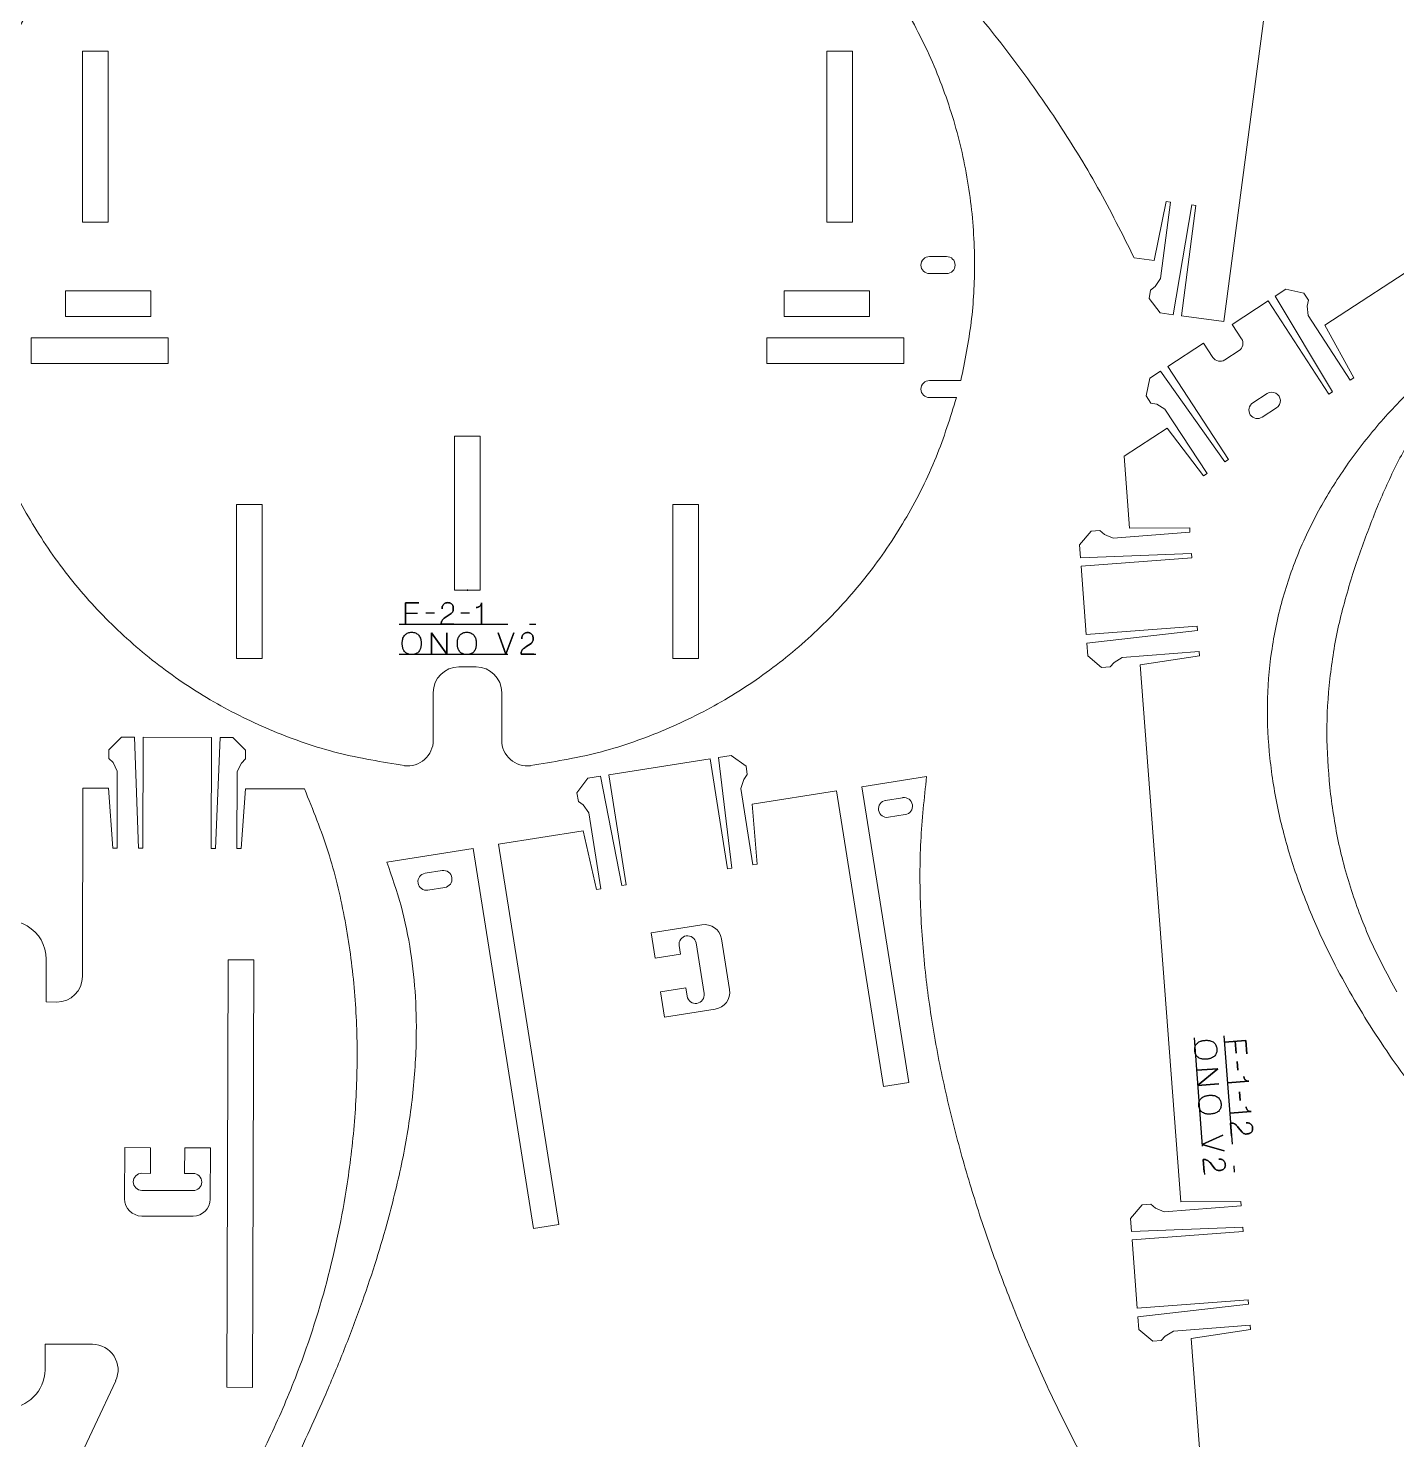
# Model space of a CAD drawing. Header units: millimetres. Extents: x 8 to 591, y 12 to 890.
# Drawn here: x 257.9 to 417.9, y 169.9 to 335 of the extents above; entities that cross this region are included whole.
import ezdxf

# ---------------------------------------------------------------- set-up
doc = ezdxf.new("R2010")
doc.units = ezdxf.units.MM
doc.header["$PDSIZE"] = -1
doc.linetypes.add('CENTERX2', pattern=[20.32, 12.7, -2.54, 2.54, -2.54])

msp = doc.modelspace()

# ---------------------------------------------------------------- linework, layer by layer
at = {"color": 7, "linetype": 'Continuous', "lineweight": 15}
for p, q in [((407.33, 374.06), (397.69, 300.69)), ((267.27, 332.27), (264.27, 332.27)), ((264.27, 332.27), (264.27, 312.27)), ((267.27, 312.27), (267.27, 332.27)), ((351.27, 332.27), (354.27, 332.27)), ((351.27, 312.27), (351.27, 332.27)), ((354.27, 332.27), (354.27, 312.27)), ((390.95, 314.69), (389.54, 307.81)), ((390.28, 305.7), (391.45, 314.62)), ((391.45, 314.62), (390.95, 314.69)), ((393.93, 314.3), (391.74, 301.47)), ((392.73, 301.34), (394.42, 314.23)), ((394.42, 314.23), (393.93, 314.3)), ((409.47, 300.23), (430.36, 313.87)), ((264.27, 312.27), (267.27, 312.27)), ((354.27, 312.27), (351.27, 312.27)), ((363.27, 308.27), (365.27, 308.27)), ((389.54, 307.81), (387.19, 308.12)), ((365.27, 306.27), (363.27, 306.27)), ((389.65, 304.77), (390.28, 305.7)), ((272.27, 304.27), (262.27, 304.27)), ((262.27, 304.27), (262.27, 301.27)), ((272.27, 301.27), (272.27, 304.27)), ((346.27, 304.27), (356.27, 304.27)), ((346.27, 301.27), (346.27, 304.27)), ((356.27, 304.27), (356.27, 301.27)), ((388.96, 303.35), (389.09, 304.34)), ((389.09, 304.34), (389.65, 304.77)), ((403.68, 303.62), (404.94, 304.44)), ((404.94, 304.44), (407.01, 304)), ((407.01, 304), (407.56, 303.16)), ((390.25, 301.67), (388.96, 303.35)), ((402.84, 303.07), (398.66, 300.33)), ((402.84, 303.07), (409.95, 292.18)), ((410.37, 292.46), (403.68, 303.62)), ((407.56, 303.16), (407.41, 302.47)), ((407.41, 302.47), (407.54, 301.36)), ((262.27, 301.27), (272.27, 301.27)), ((356.27, 301.27), (346.27, 301.27)), ((391.74, 301.47), (390.25, 301.67)), ((392.73, 301.34), (397.69, 300.69)), ((407.54, 301.36), (412.46, 293.82)), ((274.27, 298.77), (258.27, 298.77)), ((258.27, 298.77), (258.27, 295.77)), ((274.27, 295.77), (274.27, 298.77)), ((344.27, 298.77), (360.27, 298.77)), ((344.27, 295.77), (344.27, 298.77)), ((360.27, 298.77), (360.27, 295.77)), ((399.75, 298.66), (398.66, 300.33)), ((412.88, 294.1), (409.47, 300.23)), ((395.31, 298.15), (391.12, 295.41)), ((395.31, 298.15), (396.4, 296.47)), ((397.79, 296.18), (399.46, 297.28)), ((258.27, 295.77), (274.27, 295.77)), ((360.27, 295.77), (344.27, 295.77)), ((389.03, 294.04), (388.59, 291.97)), ((390.28, 294.87), (389.03, 294.04)), ((397.81, 284.25), (390.28, 294.87)), ((391.12, 295.41), (398.23, 284.53)), ((412.46, 293.82), (412.88, 294.1)), ((363.27, 293.77), (366.94, 293.77)), ((402.74, 292.25), (401.07, 291.16)), ((409.95, 292.18), (410.37, 292.46)), ((366.43, 291.77), (363.27, 291.77)), ((388.59, 291.97), (389.14, 291.13)), ((389.14, 291.13), (389.83, 290.99)), ((389.83, 290.99), (390.8, 290.42)), ((403.83, 290.58), (402.16, 289.48)), ((390.8, 290.42), (395.72, 282.89)), ((307.77, 287.27), (310.77, 287.27)), ((307.77, 269.27), (307.77, 287.27)), ((310.77, 269.27), (310.77, 287.27)), ((391.05, 288.2), (386.03, 284.92)), ((395.3, 282.61), (391.05, 288.2)), ((386.67, 276.5), (386.03, 284.92)), ((398.23, 284.53), (397.81, 284.25)), ((395.72, 282.89), (395.3, 282.61)), ((285.27, 279.27), (282.27, 279.27)), ((282.27, 279.27), (282.27, 261.27)), ((285.27, 261.27), (285.27, 279.27)), ((333.27, 279.27), (336.27, 279.27)), ((333.27, 261.27), (333.27, 279.27)), ((336.27, 279.27), (336.27, 261.27)), ((380.8, 274.55), (382.18, 276.16)), ((382.18, 276.16), (383.18, 276.23)), ((383.18, 276.23), (383.71, 275.77)), ((383.71, 275.77), (384.75, 275.35)), ((384.75, 275.35), (393.72, 276.03)), ((393.69, 276.53), (386.67, 276.5)), ((393.72, 276.03), (393.69, 276.53)), ((380.91, 273.05), (380.8, 274.55)), ((393.91, 273.54), (380.91, 273.05)), ((380.99, 272.06), (393.95, 273.04)), ((393.95, 273.04), (393.91, 273.54)), ((380.99, 272.06), (381.59, 264.08)), ((413.07, 272.15), (412.75, 271.2)), ((310.77, 269.27), (307.77, 269.27)), ((381.59, 264.08), (394.56, 265.06)), ((394.59, 264.56), (381.67, 263.08)), ((394.56, 265.06), (394.59, 264.56)), ((381.67, 263.08), (381.78, 261.59)), ((282.27, 261.27), (285.27, 261.27)), ((336.27, 261.27), (333.27, 261.27)), ((381.78, 261.59), (383.39, 260.2)), ((384.39, 260.28), (384.85, 260.82)), ((384.85, 260.82), (385.81, 261.39)), ((385.81, 261.39), (394.78, 262.07)), ((394.82, 261.57), (387.88, 260.54)), ((394.78, 262.07), (394.82, 261.57)), ((308.27, 260.28), (310.27, 260.28)), ((383.39, 260.2), (384.39, 260.28)), ((387.88, 260.54), (392.64, 197.72)), ((305.27, 257.28), (305.27, 251.71)), ((313.27, 257.28), (313.27, 251.71)), ((268.85, 252.08), (267.34, 250.59)), ((270.35, 252.08), (268.85, 252.08)), ((270.81, 239.08), (270.35, 252.08)), ((271.35, 252.08), (271.31, 239.08)), ((271.35, 252.08), (279.35, 252.05)), ((279.35, 252.05), (279.31, 239.05)), ((279.81, 239.05), (280.35, 252.05)), ((280.35, 252.05), (281.85, 252.05)), ((281.85, 252.05), (283.34, 250.54)), ((267.34, 250.59), (267.34, 249.59)), ((267.34, 249.59), (267.84, 249.09)), ((283.34, 249.54), (282.84, 249.04)), ((283.34, 250.54), (283.34, 249.54)), ((337.64, 249.53), (325.79, 247.65)), ((337.64, 249.53), (339.68, 236.69)), ((338.63, 249.69), (340.11, 249.92)), ((340.17, 236.77), (338.63, 249.69)), ((340.11, 249.92), (341.83, 248.68)), ((267.84, 249.09), (268.34, 248.08)), ((268.34, 248.08), (268.31, 239.08)), ((282.34, 248.05), (282.31, 239.05)), ((282.84, 249.04), (282.34, 248.05)), ((325.79, 247.65), (327.82, 234.81)), ((341.98, 247.69), (341.57, 247.12)), ((341.83, 248.68), (341.98, 247.69)), ((264.33, 246.09), (264.27, 224.09)), ((267.33, 246.09), (264.33, 246.09)), ((267.81, 239.09), (267.33, 246.09)), ((282.81, 239.04), (283.33, 246.04)), ((283.33, 246.04), (290.22, 246.02)), ((323.32, 247.26), (322.07, 245.55)), ((324.8, 247.5), (323.32, 247.26)), ((327.33, 234.74), (324.8, 247.5)), ((341.57, 247.12), (341.23, 246.05)), ((341.23, 246.05), (342.64, 237.16)), ((355.37, 246.26), (362.93, 247.46)), ((360.85, 211.7), (355.37, 246.26)), ((322.07, 245.55), (322.23, 244.56)), ((322.23, 244.56), (322.8, 244.14)), ((342.53, 244.23), (352.41, 245.8)), ((352.41, 245.8), (357.88, 211.23)), ((360.13, 244.99), (358.15, 244.68)), ((322.8, 244.14), (323.45, 243.23)), ((323.45, 243.23), (324.86, 234.35)), ((343.13, 237.24), (342.53, 244.23)), ((360.44, 243.02), (358.47, 242.71)), ((322.78, 241.1), (312.9, 239.54)), ((324.37, 234.27), (322.78, 241.1)), ((312.9, 239.54), (319.94, 195.09)), ((268.31, 239.08), (267.81, 239.09)), ((271.31, 239.08), (270.81, 239.08)), ((279.31, 239.05), (279.81, 239.05)), ((282.31, 239.05), (282.81, 239.04)), ((309.94, 239.07), (299.84, 237.47)), ((316.98, 194.62), (309.94, 239.07)), ((306.3, 236.47), (304.32, 236.15)), ((339.68, 236.69), (340.17, 236.77)), ((342.64, 237.16), (343.13, 237.24)), ((306.61, 234.49), (304.64, 234.18)), ((327.82, 234.81), (327.33, 234.74)), ((324.86, 234.35), (324.37, 234.27)), ((336.66, 230.14), (330.74, 229.2)), ((330.74, 229.2), (331.21, 226.24)), ((335.99, 228.01), (336.93, 222.08)), ((339.89, 222.55), (338.95, 228.48)), ((331.21, 226.24), (334.17, 226.71)), ((334.17, 226.71), (334.01, 227.7)), ((260.03, 226.11), (260.01, 221.11)), ((281.14, 176.05), (281.28, 226.05)), ((281.28, 226.05), (284.28, 226.04)), ((284.14, 176.04), (284.28, 226.04)), ((334.8, 222.76), (331.83, 222.29)), ((331.83, 222.29), (332.3, 219.32)), ((334.95, 221.77), (334.8, 222.76)), ((260.01, 221.11), (261.26, 221.1)), ((332.3, 219.32), (338.23, 220.26)), ((357.88, 211.23), (360.85, 211.7)), ((269.22, 204.08), (269.2, 198.08)), ((272.22, 204.07), (269.22, 204.08)), ((272.21, 201.07), (272.22, 204.07)), ((276.22, 204.06), (276.21, 201.06)), ((279.22, 204.05), (276.22, 204.06)), ((279.2, 198.05), (279.22, 204.05)), ((271.21, 201.08), (272.21, 201.07)), ((276.21, 201.06), (277.21, 201.06)), ((277.2, 199.06), (271.2, 199.08)), ((386.77, 195.78), (388.15, 197.39)), ((388.15, 197.39), (389.15, 197.46)), ((389.15, 197.46), (389.68, 197)), ((389.68, 197), (390.72, 196.58)), ((390.72, 196.58), (399.69, 197.26)), ((399.65, 197.76), (392.64, 197.72)), ((399.69, 197.26), (399.65, 197.76)), ((271.19, 196.08), (277.19, 196.06)), ((319.94, 195.09), (316.98, 194.62)), ((386.88, 194.28), (386.77, 195.78)), ((399.88, 194.76), (386.88, 194.28)), ((399.92, 194.27), (399.88, 194.76)), ((386.96, 193.28), (399.92, 194.27)), ((386.96, 193.28), (387.56, 185.31)), ((387.56, 185.31), (400.52, 186.29)), ((400.56, 185.79), (387.64, 184.31)), ((400.52, 186.29), (400.56, 185.79)), ((387.64, 184.31), (387.75, 182.81)), ((391.78, 182.62), (400.75, 183.3)), ((400.75, 183.3), (400.79, 182.8)), ((387.75, 182.81), (389.36, 181.43)), ((390.36, 181.51), (390.82, 182.04)), ((390.82, 182.04), (391.78, 182.62)), ((400.79, 182.8), (393.85, 181.77)), ((393.85, 181.77), (395.66, 157.84)), ((259.9, 181.11), (259.89, 178.11)), ((265.44, 181.09), (259.9, 181.11)), ((389.36, 181.43), (390.36, 181.51)), ((256.88, 152.85), (268.15, 176.82)), ((281.14, 176.05), (284.14, 176.04))]:
    msp.add_line(p, q, dxfattribs=at)
at = {"color": 7, "linetype": 'Continuous'}
for p, q in [((302.02, 266.55), (303.43, 266.55)), ((305.41, 266.58), (304.4, 266.58)), ((309.51, 266.58), (308.51, 266.58))]:
    msp.add_line(p, q, dxfattribs=at)
at = {"color": 7, "linetype": 'CENTERX2'}
for p, q in [((301.27, 265.27), (317.27, 265.27)), ((301.27, 261.77), (317.27, 261.77)), ((394.19, 216.9), (395.4, 200.94)), ((397.68, 217.16), (398.89, 201.21))]:
    msp.add_line(p, q, dxfattribs=at)
at = {"color": 7, "linetype": 'Continuous', "flags": 128}
for points in [[(302.02, 267.77), (303.57, 267.77), (303.57, 267.77), (302.02, 267.77), (302.02, 267.77), (302.02, 265.27), (302.02, 265.27), (302.02, 267.77)], [(306.2, 265.27), (306.2, 265.36), (306.21, 265.44), (306.23, 265.52), (306.25, 265.59), (306.28, 265.65), (306.31, 265.71), (306.34, 265.77), (306.38, 265.82), (306.42, 265.86), (306.47, 265.91), (306.51, 265.95), (306.56, 265.99), (306.67, 266.06), (306.78, 266.13), (306.78, 266.13), (307.37, 266.53), (307.37, 266.53), (307.41, 266.56), (307.45, 266.6), (307.48, 266.63), (307.51, 266.67), (307.55, 266.75), (307.58, 266.83), (307.6, 266.92), (307.61, 267), (307.61, 267.09), (307.61, 267.18), (307.61, 267.18), (307.61, 267.22), (307.6, 267.27), (307.59, 267.32), (307.58, 267.37), (307.56, 267.43), (307.54, 267.48), (307.51, 267.53), (307.48, 267.58), (307.44, 267.62), (307.39, 267.66), (307.34, 267.7), (307.28, 267.73), (307.22, 267.76), (307.14, 267.78), (307.06, 267.79), (306.97, 267.8), (306.97, 267.8), (306.88, 267.79), (306.8, 267.78), (306.73, 267.76), (306.66, 267.74), (306.6, 267.7), (306.54, 267.66), (306.49, 267.62), (306.45, 267.57), (306.41, 267.52), (306.38, 267.46), (306.35, 267.4), (306.33, 267.34), (306.32, 267.27), (306.3, 267.21), (306.3, 267.15), (306.3, 267.08), (306.3, 267.08), (306.3, 267.15), (306.3, 267.21), (306.32, 267.27), (306.33, 267.34), (306.35, 267.4), (306.38, 267.46), (306.41, 267.52), (306.45, 267.57), (306.49, 267.62), (306.54, 267.66), (306.6, 267.7), (306.66, 267.74), (306.73, 267.76), (306.8, 267.78), (306.88, 267.79), (306.97, 267.8), (306.97, 267.8), (307.06, 267.79), (307.14, 267.78), (307.22, 267.76), (307.28, 267.73), (307.34, 267.7), (307.39, 267.66), (307.44, 267.62), (307.48, 267.58), (307.51, 267.53), (307.54, 267.48), (307.56, 267.43), (307.58, 267.37), (307.59, 267.32), (307.6, 267.27), (307.61, 267.22), (307.61, 267.18), (307.61, 267.18), (307.61, 267.09), (307.61, 267), (307.6, 266.92), (307.58, 266.83), (307.55, 266.75), (307.51, 266.67), (307.48, 266.63), (307.45, 266.6), (307.41, 266.56), (307.37, 266.53), (307.37, 266.53), (306.78, 266.13), (306.78, 266.13), (306.67, 266.06), (306.56, 265.99), (306.51, 265.95), (306.47, 265.91), (306.42, 265.86), (306.38, 265.82), (306.34, 265.77), (306.31, 265.71), (306.28, 265.65), (306.25, 265.59), (306.23, 265.52), (306.21, 265.44), (306.2, 265.36), (306.2, 265.27), (306.2, 265.27), (307.68, 265.27), (307.68, 265.27), (306.2, 265.27)], [(310.89, 267.77), (310.89, 267.69), (310.87, 267.62), (310.85, 267.56), (310.82, 267.5), (310.79, 267.46), (310.75, 267.41), (310.71, 267.37), (310.66, 267.34), (310.61, 267.31), (310.57, 267.29), (310.52, 267.27), (310.47, 267.26), (310.42, 267.24), (310.38, 267.23), (310.34, 267.23), (310.3, 267.23), (310.3, 267.23), (310.34, 267.23), (310.38, 267.23), (310.42, 267.24), (310.47, 267.26), (310.52, 267.27), (310.57, 267.29), (310.61, 267.31), (310.66, 267.34), (310.71, 267.37), (310.75, 267.41), (310.79, 267.46), (310.82, 267.5), (310.85, 267.56), (310.87, 267.62), (310.89, 267.69), (310.89, 267.77), (310.89, 267.77), (310.89, 265.27), (310.89, 265.27), (310.89, 267.77)], [(302.75, 261.73), (302.64, 261.74), (302.53, 261.75), (302.42, 261.77), (302.32, 261.8), (302.22, 261.84), (302.13, 261.89), (302.05, 261.95), (301.97, 262.02), (301.9, 262.1), (301.84, 262.2), (301.78, 262.3), (301.73, 262.42), (301.71, 262.48), (301.7, 262.55), (301.68, 262.62), (301.67, 262.7), (301.66, 262.77), (301.65, 262.86), (301.65, 262.94), (301.65, 263.03), (301.65, 263.03), (301.65, 263.12), (301.65, 263.2), (301.66, 263.28), (301.67, 263.36), (301.68, 263.43), (301.7, 263.51), (301.71, 263.57), (301.73, 263.64), (301.78, 263.76), (301.84, 263.86), (301.9, 263.96), (301.97, 264.04), (302.05, 264.11), (302.13, 264.17), (302.22, 264.22), (302.32, 264.26), (302.42, 264.29), (302.53, 264.31), (302.64, 264.33), (302.75, 264.33), (302.75, 264.33), (302.86, 264.33), (302.97, 264.31), (303.07, 264.29), (303.18, 264.26), (303.27, 264.22), (303.36, 264.17), (303.45, 264.11), (303.53, 264.04), (303.6, 263.96), (303.66, 263.86), (303.72, 263.76), (303.76, 263.64), (303.78, 263.57), (303.8, 263.51), (303.82, 263.43), (303.83, 263.36), (303.84, 263.28), (303.84, 263.2), (303.85, 263.12), (303.85, 263.03), (303.85, 263.03), (303.85, 262.94), (303.84, 262.86), (303.84, 262.77), (303.83, 262.7), (303.82, 262.62), (303.8, 262.55), (303.78, 262.48), (303.76, 262.42), (303.72, 262.3), (303.66, 262.2), (303.6, 262.1), (303.53, 262.02), (303.45, 261.95), (303.36, 261.89), (303.27, 261.84), (303.18, 261.8), (303.07, 261.77), (302.97, 261.75), (302.86, 261.74)], [(302.75, 261.73), (302.64, 261.74), (302.53, 261.75), (302.42, 261.77), (302.32, 261.8), (302.22, 261.84), (302.13, 261.89), (302.05, 261.95), (301.97, 262.02), (301.9, 262.1), (301.84, 262.2), (301.78, 262.3), (301.73, 262.42), (301.71, 262.48), (301.7, 262.55), (301.68, 262.62), (301.67, 262.7), (301.66, 262.77), (301.65, 262.86), (301.65, 262.94), (301.65, 263.03), (301.65, 263.03), (301.65, 263.12), (301.65, 263.2), (301.66, 263.28), (301.67, 263.36), (301.68, 263.43), (301.7, 263.51), (301.71, 263.57), (301.73, 263.64), (301.78, 263.76), (301.84, 263.86), (301.9, 263.96), (301.97, 264.04), (302.05, 264.11), (302.13, 264.17), (302.22, 264.22), (302.32, 264.26), (302.42, 264.29), (302.53, 264.31), (302.64, 264.33), (302.75, 264.33), (302.75, 264.33), (302.86, 264.33), (302.97, 264.31), (303.07, 264.29), (303.18, 264.26), (303.27, 264.22), (303.36, 264.17), (303.45, 264.11), (303.53, 264.04), (303.6, 263.96), (303.66, 263.86), (303.72, 263.76), (303.76, 263.64), (303.78, 263.57), (303.8, 263.51), (303.82, 263.43), (303.83, 263.36), (303.84, 263.28), (303.84, 263.2), (303.85, 263.12), (303.85, 263.03), (303.85, 263.03), (303.85, 262.94), (303.84, 262.86), (303.84, 262.77), (303.83, 262.7), (303.82, 262.62), (303.8, 262.55), (303.78, 262.48), (303.76, 262.42), (303.72, 262.3), (303.66, 262.2), (303.6, 262.1), (303.53, 262.02), (303.45, 261.95), (303.36, 261.89), (303.27, 261.84), (303.18, 261.8), (303.07, 261.77), (302.97, 261.75), (302.86, 261.74), (302.75, 261.73)], [(305.07, 264.27), (306.85, 261.77), (306.85, 261.77), (306.85, 264.27), (306.85, 264.27), (306.85, 261.77), (306.85, 261.77), (305.07, 264.27), (305.07, 264.27), (305.07, 261.77), (305.07, 261.77), (305.07, 264.27)], [(309.19, 261.73), (309.08, 261.74), (308.97, 261.75), (308.86, 261.77), (308.76, 261.8), (308.67, 261.84), (308.58, 261.89), (308.49, 261.95), (308.41, 262.02), (308.34, 262.1), (308.28, 262.2), (308.22, 262.3), (308.18, 262.42), (308.16, 262.48), (308.14, 262.55), (308.12, 262.62), (308.11, 262.7), (308.1, 262.77), (308.1, 262.86), (308.09, 262.94), (308.09, 263.03), (308.09, 263.03), (308.09, 263.12), (308.1, 263.2), (308.1, 263.28), (308.11, 263.36), (308.12, 263.43), (308.14, 263.51), (308.16, 263.57), (308.18, 263.64), (308.22, 263.76), (308.28, 263.86), (308.34, 263.96), (308.41, 264.04), (308.49, 264.11), (308.58, 264.17), (308.67, 264.22), (308.76, 264.26), (308.86, 264.29), (308.97, 264.31), (309.08, 264.33), (309.19, 264.33), (309.19, 264.33), (309.3, 264.33), (309.41, 264.31), (309.52, 264.29), (309.62, 264.26), (309.71, 264.22), (309.81, 264.17), (309.89, 264.11), (309.97, 264.04), (310.04, 263.96), (310.1, 263.86), (310.16, 263.76), (310.2, 263.64), (310.23, 263.57), (310.24, 263.51), (310.26, 263.43), (310.27, 263.36), (310.28, 263.28), (310.29, 263.2), (310.29, 263.12), (310.29, 263.03), (310.29, 263.03), (310.29, 262.94), (310.29, 262.86), (310.28, 262.77), (310.27, 262.7), (310.26, 262.62), (310.24, 262.55), (310.23, 262.48), (310.2, 262.42), (310.16, 262.3), (310.1, 262.2), (310.04, 262.1), (309.97, 262.02), (309.89, 261.95), (309.81, 261.89), (309.71, 261.84), (309.62, 261.8), (309.52, 261.77), (309.41, 261.75), (309.3, 261.74)], [(309.19, 261.73), (309.08, 261.74), (308.97, 261.75), (308.86, 261.77), (308.76, 261.8), (308.67, 261.84), (308.58, 261.89), (308.49, 261.95), (308.41, 262.02), (308.34, 262.1), (308.28, 262.2), (308.22, 262.3), (308.18, 262.42), (308.16, 262.48), (308.14, 262.55), (308.12, 262.62), (308.11, 262.7), (308.1, 262.77), (308.1, 262.86), (308.09, 262.94), (308.09, 263.03), (308.09, 263.03), (308.09, 263.12), (308.1, 263.2), (308.1, 263.28), (308.11, 263.36), (308.12, 263.43), (308.14, 263.51), (308.16, 263.57), (308.18, 263.64), (308.22, 263.76), (308.28, 263.86), (308.34, 263.96), (308.41, 264.04), (308.49, 264.11), (308.58, 264.17), (308.67, 264.22), (308.76, 264.26), (308.86, 264.29), (308.97, 264.31), (309.08, 264.33), (309.19, 264.33), (309.19, 264.33), (309.3, 264.33), (309.41, 264.31), (309.52, 264.29), (309.62, 264.26), (309.71, 264.22), (309.81, 264.17), (309.89, 264.11), (309.97, 264.04), (310.04, 263.96), (310.1, 263.86), (310.16, 263.76), (310.2, 263.64), (310.23, 263.57), (310.24, 263.51), (310.26, 263.43), (310.27, 263.36), (310.28, 263.28), (310.29, 263.2), (310.29, 263.12), (310.29, 263.03), (310.29, 263.03), (310.29, 262.94), (310.29, 262.86), (310.28, 262.77), (310.27, 262.7), (310.26, 262.62), (310.24, 262.55), (310.23, 262.48), (310.2, 262.42), (310.16, 262.3), (310.1, 262.2), (310.04, 262.1), (309.97, 262.02), (309.89, 261.95), (309.81, 261.89), (309.71, 261.84), (309.62, 261.8), (309.52, 261.77), (309.41, 261.75), (309.3, 261.74), (309.19, 261.73)], [(313.77, 261.77), (312.87, 264.27), (312.87, 264.27), (313.77, 261.77), (313.77, 261.77), (314.68, 264.27), (314.68, 264.27), (313.77, 261.77)], [(315.53, 261.77), (315.53, 261.86), (315.54, 261.94), (315.56, 262.02), (315.58, 262.09), (315.61, 262.15), (315.64, 262.21), (315.67, 262.27), (315.71, 262.32), (315.75, 262.36), (315.79, 262.41), (315.84, 262.45), (315.89, 262.49), (316, 262.56), (316.1, 262.63), (316.1, 262.63), (316.7, 263.03), (316.7, 263.03), (316.74, 263.06), (316.78, 263.1), (316.81, 263.13), (316.84, 263.17), (316.88, 263.25), (316.91, 263.33), (316.93, 263.42), (316.93, 263.5), (316.94, 263.59), (316.94, 263.68), (316.94, 263.68), (316.94, 263.72), (316.93, 263.77), (316.92, 263.82), (316.91, 263.87), (316.89, 263.93), (316.87, 263.98), (316.84, 264.03), (316.8, 264.08), (316.76, 264.12), (316.72, 264.16), (316.67, 264.2), (316.61, 264.23), (316.54, 264.26), (316.47, 264.28), (316.39, 264.29), (316.3, 264.3), (316.3, 264.3), (316.21, 264.29), (316.13, 264.28), (316.05, 264.26), (315.99, 264.24), (315.93, 264.2), (315.87, 264.16), (315.82, 264.12), (315.78, 264.07), (315.74, 264.02), (315.71, 263.96), (315.68, 263.9), (315.66, 263.84), (315.64, 263.77), (315.63, 263.71), (315.63, 263.65), (315.62, 263.58), (315.62, 263.58), (315.63, 263.65), (315.63, 263.71), (315.64, 263.77), (315.66, 263.84), (315.68, 263.9), (315.71, 263.96), (315.74, 264.02), (315.78, 264.07), (315.82, 264.12), (315.87, 264.16), (315.93, 264.2), (315.99, 264.24), (316.05, 264.26), (316.13, 264.28), (316.21, 264.29), (316.3, 264.3), (316.3, 264.3), (316.39, 264.29), (316.47, 264.28), (316.54, 264.26), (316.61, 264.23), (316.67, 264.2), (316.72, 264.16), (316.76, 264.12), (316.8, 264.08), (316.84, 264.03), (316.87, 263.98), (316.89, 263.93), (316.91, 263.87), (316.92, 263.82), (316.93, 263.77), (316.94, 263.72), (316.94, 263.68), (316.94, 263.68), (316.94, 263.59), (316.93, 263.5), (316.93, 263.42), (316.91, 263.33), (316.88, 263.25), (316.84, 263.17), (316.81, 263.13), (316.78, 263.1), (316.74, 263.06), (316.7, 263.03), (316.7, 263.03), (316.1, 262.63), (316.1, 262.63), (316, 262.56), (315.89, 262.49), (315.84, 262.45), (315.79, 262.41), (315.75, 262.36), (315.71, 262.32), (315.67, 262.27), (315.64, 262.21), (315.61, 262.15), (315.58, 262.09), (315.56, 262.02), (315.54, 261.94), (315.53, 261.86), (315.53, 261.77), (315.53, 261.77), (317.01, 261.77), (317.01, 261.77), (315.53, 261.77)], [(394.27, 215.42), (394.27, 215.54), (394.27, 215.65), (394.29, 215.75), (394.31, 215.86), (394.34, 215.96), (394.38, 216.05), (394.44, 216.14), (394.5, 216.22), (394.58, 216.3), (394.66, 216.37), (394.77, 216.43), (394.88, 216.49), (394.94, 216.51), (395.01, 216.54), (395.08, 216.56), (395.15, 216.57), (395.23, 216.59), (395.31, 216.6), (395.39, 216.61), (395.48, 216.62), (395.48, 216.62), (395.57, 216.63), (395.65, 216.63), (395.73, 216.63), (395.81, 216.62), (395.89, 216.62), (395.96, 216.61), (396.03, 216.6), (396.09, 216.58), (396.21, 216.54), (396.32, 216.49), (396.42, 216.44), (396.51, 216.37), (396.59, 216.3), (396.66, 216.22), (396.71, 216.14), (396.76, 216.04), (396.8, 215.94), (396.83, 215.84), (396.85, 215.73), (396.86, 215.62), (396.86, 215.62), (396.87, 215.51), (396.86, 215.4), (396.85, 215.29), (396.83, 215.19), (396.79, 215.09), (396.75, 215), (396.7, 214.91), (396.63, 214.82), (396.55, 214.75), (396.46, 214.68), (396.36, 214.61), (396.25, 214.56), (396.18, 214.53), (396.12, 214.51), (396.05, 214.49), (395.97, 214.47), (395.9, 214.46), (395.82, 214.44), (395.73, 214.43), (395.65, 214.42), (395.65, 214.42), (395.56, 214.42), (395.47, 214.42), (395.39, 214.42), (395.31, 214.42), (395.24, 214.43), (395.17, 214.44), (395.1, 214.45), (395.03, 214.46), (394.91, 214.5), (394.8, 214.55), (394.7, 214.61), (394.62, 214.67), (394.54, 214.74), (394.48, 214.82), (394.42, 214.91), (394.37, 215), (394.34, 215.1), (394.31, 215.21), (394.28, 215.31)], [(394.27, 215.42), (394.27, 215.54), (394.27, 215.65), (394.29, 215.75), (394.31, 215.86), (394.34, 215.96), (394.38, 216.05), (394.44, 216.14), (394.5, 216.22), (394.58, 216.3), (394.66, 216.37), (394.77, 216.43), (394.88, 216.49), (394.94, 216.51), (395.01, 216.54), (395.08, 216.56), (395.15, 216.57), (395.23, 216.59), (395.31, 216.6), (395.39, 216.61), (395.48, 216.62), (395.48, 216.62), (395.57, 216.63), (395.65, 216.63), (395.73, 216.63), (395.81, 216.62), (395.89, 216.62), (395.96, 216.61), (396.03, 216.6), (396.09, 216.58), (396.21, 216.54), (396.32, 216.49), (396.42, 216.44), (396.51, 216.37), (396.59, 216.3), (396.66, 216.22), (396.71, 216.14), (396.76, 216.04), (396.8, 215.94), (396.83, 215.84), (396.85, 215.73), (396.86, 215.62), (396.86, 215.62), (396.87, 215.51), (396.86, 215.4), (396.85, 215.29), (396.83, 215.19), (396.79, 215.09), (396.75, 215), (396.7, 214.91), (396.63, 214.82), (396.55, 214.75), (396.46, 214.68), (396.36, 214.61), (396.25, 214.56), (396.18, 214.53), (396.12, 214.51), (396.05, 214.49), (395.97, 214.47), (395.9, 214.46), (395.82, 214.44), (395.73, 214.43), (395.65, 214.42), (395.65, 214.42), (395.56, 214.42), (395.47, 214.42), (395.39, 214.42), (395.31, 214.42), (395.24, 214.43), (395.17, 214.44), (395.1, 214.45), (395.03, 214.46), (394.91, 214.5), (394.8, 214.55), (394.7, 214.61), (394.62, 214.67), (394.54, 214.74), (394.48, 214.82), (394.42, 214.91), (394.37, 215), (394.34, 215.1), (394.31, 215.21), (394.28, 215.31), (394.27, 215.42)], [(400.23, 216.61), (400.35, 215.06), (400.35, 215.06), (400.23, 216.61), (400.23, 216.61), (397.74, 216.42), (397.74, 216.42), (400.23, 216.61)], [(399.02, 216.51), (399.13, 215.11), (399.13, 215.11), (399.02, 216.51)], [(396.97, 213.3), (394.61, 211.34), (394.61, 211.34), (397.11, 211.53), (397.11, 211.53), (394.61, 211.34), (394.61, 211.34), (396.97, 213.3), (396.97, 213.3), (394.48, 213.12), (394.48, 213.12), (396.97, 213.3)], [(399.31, 213.14), (399.23, 214.14), (399.23, 214.14), (399.31, 213.14)], [(400.59, 211.85), (400.52, 211.85), (400.45, 211.86), (400.38, 211.87), (400.33, 211.9), (400.27, 211.93), (400.23, 211.97), (400.19, 212.01), (400.15, 212.05), (400.12, 212.09), (400.09, 212.14), (400.07, 212.19), (400.05, 212.24), (400.04, 212.28), (400.02, 212.33), (400.01, 212.36), (400.01, 212.4), (400.01, 212.4), (400.01, 212.36), (400.02, 212.33), (400.04, 212.28), (400.05, 212.24), (400.07, 212.19), (400.09, 212.14), (400.12, 212.09), (400.15, 212.05), (400.19, 212.01), (400.23, 211.97), (400.27, 211.93), (400.33, 211.9), (400.38, 211.87), (400.45, 211.86), (400.52, 211.85), (400.59, 211.85), (400.59, 211.85), (398.1, 211.66), (398.1, 211.66), (400.59, 211.85)], [(394.76, 209), (394.75, 209.11), (394.76, 209.22), (394.77, 209.33), (394.79, 209.43), (394.83, 209.53), (394.87, 209.63), (394.92, 209.71), (394.99, 209.8), (395.06, 209.87), (395.15, 209.94), (395.25, 210.01), (395.37, 210.06), (395.43, 210.09), (395.49, 210.11), (395.56, 210.13), (395.64, 210.15), (395.71, 210.17), (395.79, 210.18), (395.88, 210.19), (395.97, 210.2), (395.97, 210.2), (396.05, 210.2), (396.14, 210.2), (396.22, 210.2), (396.3, 210.2), (396.37, 210.19), (396.45, 210.18), (396.51, 210.17), (396.58, 210.16), (396.7, 210.12), (396.81, 210.07), (396.91, 210.01), (397, 209.95), (397.08, 209.88), (397.14, 209.8), (397.2, 209.71), (397.25, 209.62), (397.29, 209.52), (397.31, 209.42), (397.34, 209.31), (397.35, 209.2), (397.35, 209.2), (397.35, 209.08), (397.35, 208.98), (397.33, 208.87), (397.31, 208.77), (397.28, 208.67), (397.24, 208.57), (397.18, 208.48), (397.12, 208.4), (397.04, 208.32), (396.95, 208.25), (396.85, 208.19), (396.73, 208.13), (396.67, 208.11), (396.6, 208.08), (396.53, 208.07), (396.46, 208.05), (396.38, 208.03), (396.3, 208.02), (396.22, 208.01), (396.13, 208), (396.13, 208), (396.04, 208), (395.96, 207.99), (395.88, 207.99), (395.8, 208), (395.72, 208), (395.65, 208.01), (395.58, 208.03), (395.52, 208.04), (395.4, 208.08), (395.29, 208.13), (395.19, 208.18), (395.1, 208.25), (395.03, 208.32), (394.96, 208.4), (394.91, 208.49), (394.86, 208.58), (394.82, 208.68), (394.79, 208.78), (394.77, 208.89)], [(394.76, 209), (394.75, 209.11), (394.76, 209.22), (394.77, 209.33), (394.79, 209.43), (394.83, 209.53), (394.87, 209.63), (394.92, 209.71), (394.99, 209.8), (395.06, 209.87), (395.15, 209.94), (395.25, 210.01), (395.37, 210.06), (395.43, 210.09), (395.49, 210.11), (395.56, 210.13), (395.64, 210.15), (395.71, 210.17), (395.79, 210.18), (395.88, 210.19), (395.97, 210.2), (395.97, 210.2), (396.05, 210.2), (396.14, 210.2), (396.22, 210.2), (396.3, 210.2), (396.37, 210.19), (396.45, 210.18), (396.51, 210.17), (396.58, 210.16), (396.7, 210.12), (396.81, 210.07), (396.91, 210.01), (397, 209.95), (397.08, 209.88), (397.14, 209.8), (397.2, 209.71), (397.25, 209.62), (397.29, 209.52), (397.31, 209.42), (397.34, 209.31), (397.35, 209.2), (397.35, 209.2), (397.35, 209.08), (397.35, 208.98), (397.33, 208.87), (397.31, 208.77), (397.28, 208.67), (397.24, 208.57), (397.18, 208.48), (397.12, 208.4), (397.04, 208.32), (396.95, 208.25), (396.85, 208.19), (396.73, 208.13), (396.67, 208.11), (396.6, 208.08), (396.53, 208.07), (396.46, 208.05), (396.38, 208.03), (396.3, 208.02), (396.22, 208.01), (396.13, 208), (396.13, 208), (396.04, 208), (395.96, 207.99), (395.88, 207.99), (395.8, 208), (395.72, 208), (395.65, 208.01), (395.58, 208.03), (395.52, 208.04), (395.4, 208.08), (395.29, 208.13), (395.19, 208.18), (395.1, 208.25), (395.03, 208.32), (394.96, 208.4), (394.91, 208.49), (394.86, 208.58), (394.82, 208.68), (394.79, 208.78), (394.77, 208.89), (394.76, 209)], [(399.57, 209.59), (399.5, 210.59), (399.5, 210.59), (399.57, 209.59)], [(400.86, 208.31), (400.78, 208.3), (400.72, 208.31), (400.65, 208.33), (400.59, 208.35), (400.54, 208.38), (400.5, 208.42), (400.46, 208.46), (400.42, 208.5), (400.39, 208.55), (400.36, 208.59), (400.34, 208.64), (400.32, 208.69), (400.3, 208.73), (400.29, 208.78), (400.28, 208.82), (400.28, 208.85), (400.28, 208.85), (400.28, 208.82), (400.29, 208.78), (400.3, 208.73), (400.32, 208.69), (400.34, 208.64), (400.36, 208.59), (400.39, 208.55), (400.42, 208.5), (400.46, 208.46), (400.5, 208.42), (400.54, 208.38), (400.59, 208.35), (400.65, 208.33), (400.72, 208.31), (400.78, 208.3), (400.86, 208.31), (400.86, 208.31), (398.37, 208.12), (398.37, 208.12), (400.86, 208.31)], [(398.46, 206.95), (398.55, 206.95), (398.63, 206.94), (398.71, 206.93), (398.78, 206.92), (398.85, 206.89), (398.91, 206.87), (398.97, 206.84), (399.02, 206.8), (399.07, 206.77), (399.12, 206.73), (399.16, 206.68), (399.2, 206.64), (399.28, 206.54), (399.37, 206.43), (399.37, 206.43), (399.81, 205.87), (399.81, 205.87), (399.84, 205.83), (399.88, 205.8), (399.92, 205.77), (399.96, 205.74), (400.04, 205.71), (400.12, 205.68), (400.21, 205.67), (400.29, 205.67), (400.38, 205.68), (400.47, 205.68), (400.47, 205.68), (400.52, 205.69), (400.56, 205.7), (400.61, 205.71), (400.66, 205.73), (400.71, 205.75), (400.76, 205.78), (400.81, 205.81), (400.86, 205.85), (400.9, 205.89), (400.94, 205.94), (400.97, 205.99), (401, 206.05), (401.02, 206.12), (401.04, 206.19), (401.04, 206.28), (401.04, 206.36), (401.04, 206.36), (401.03, 206.45), (401.01, 206.53), (400.99, 206.61), (400.95, 206.67), (400.92, 206.73), (400.87, 206.78), (400.83, 206.83), (400.77, 206.87), (400.72, 206.9), (400.66, 206.93), (400.6, 206.95), (400.53, 206.97), (400.47, 206.98), (400.4, 206.99), (400.34, 206.99), (400.27, 206.99), (400.27, 206.99), (400.34, 206.99), (400.4, 206.99), (400.47, 206.98), (400.53, 206.97), (400.6, 206.95), (400.66, 206.93), (400.72, 206.9), (400.77, 206.87), (400.83, 206.83), (400.87, 206.78), (400.92, 206.73), (400.95, 206.67), (400.99, 206.61), (401.01, 206.53), (401.03, 206.45), (401.04, 206.36), (401.04, 206.36), (401.04, 206.28), (401.04, 206.19), (401.02, 206.12), (401, 206.05), (400.97, 205.99), (400.94, 205.94), (400.9, 205.89), (400.86, 205.85), (400.81, 205.81), (400.76, 205.78), (400.71, 205.75), (400.66, 205.73), (400.61, 205.71), (400.56, 205.7), (400.52, 205.69), (400.47, 205.68), (400.47, 205.68), (400.38, 205.68), (400.29, 205.67), (400.21, 205.67), (400.12, 205.68), (400.04, 205.71), (399.96, 205.74), (399.92, 205.77), (399.88, 205.8), (399.84, 205.83), (399.81, 205.87), (399.81, 205.87), (399.37, 206.43), (399.37, 206.43), (399.28, 206.54), (399.2, 206.64), (399.16, 206.68), (399.12, 206.73), (399.07, 206.77), (399.02, 206.8), (398.97, 206.84), (398.91, 206.87), (398.85, 206.89), (398.78, 206.92), (398.71, 206.93), (398.63, 206.94), (398.55, 206.95), (398.46, 206.95), (398.46, 206.95), (398.57, 205.46), (398.57, 205.46), (398.46, 206.95)], [(395.14, 204.43), (397.56, 205.53), (397.56, 205.53), (395.14, 204.43), (395.14, 204.43), (397.7, 203.72), (397.7, 203.72), (395.14, 204.43)], [(395.27, 202.69), (395.36, 202.69), (395.45, 202.68), (395.52, 202.67), (395.59, 202.66), (395.66, 202.63), (395.72, 202.61), (395.78, 202.58), (395.83, 202.54), (395.88, 202.51), (395.93, 202.47), (395.97, 202.42), (396.02, 202.38), (396.1, 202.28), (396.18, 202.18), (396.18, 202.18), (396.62, 201.61), (396.62, 201.61), (396.65, 201.57), (396.69, 201.54), (396.73, 201.51), (396.77, 201.48), (396.85, 201.45), (396.93, 201.43), (397.02, 201.41), (397.11, 201.41), (397.2, 201.42), (397.28, 201.42), (397.28, 201.42), (397.33, 201.43), (397.37, 201.44), (397.42, 201.45), (397.47, 201.47), (397.53, 201.49), (397.58, 201.52), (397.62, 201.55), (397.67, 201.59), (397.71, 201.63), (397.75, 201.68), (397.78, 201.73), (397.81, 201.79), (397.83, 201.86), (397.85, 201.94), (397.86, 202.02), (397.85, 202.1), (397.85, 202.1), (397.84, 202.19), (397.82, 202.27), (397.8, 202.35), (397.77, 202.41), (397.73, 202.47), (397.69, 202.52), (397.64, 202.57), (397.59, 202.61), (397.53, 202.64), (397.47, 202.67), (397.41, 202.69), (397.35, 202.71), (397.28, 202.72), (397.22, 202.73), (397.15, 202.73), (397.09, 202.73), (397.09, 202.73), (397.15, 202.73), (397.22, 202.73), (397.28, 202.72), (397.35, 202.71), (397.41, 202.69), (397.47, 202.67), (397.53, 202.64), (397.59, 202.61), (397.64, 202.57), (397.69, 202.52), (397.73, 202.47), (397.77, 202.41), (397.8, 202.35), (397.82, 202.27), (397.84, 202.19), (397.85, 202.1), (397.85, 202.1), (397.86, 202.02), (397.85, 201.94), (397.83, 201.86), (397.81, 201.79), (397.78, 201.73), (397.75, 201.68), (397.71, 201.63), (397.67, 201.59), (397.62, 201.55), (397.58, 201.52), (397.53, 201.49), (397.47, 201.47), (397.42, 201.45), (397.37, 201.44), (397.33, 201.43), (397.28, 201.42), (397.28, 201.42), (397.2, 201.42), (397.11, 201.41), (397.02, 201.41), (396.93, 201.43), (396.85, 201.45), (396.77, 201.48), (396.73, 201.51), (396.69, 201.54), (396.65, 201.57), (396.62, 201.61), (396.62, 201.61), (396.18, 202.18), (396.18, 202.18), (396.1, 202.28), (396.02, 202.38), (395.97, 202.42), (395.93, 202.47), (395.88, 202.51), (395.83, 202.54), (395.78, 202.58), (395.72, 202.61), (395.66, 202.63), (395.59, 202.66), (395.52, 202.67), (395.45, 202.68), (395.36, 202.69), (395.27, 202.69), (395.27, 202.69), (395.38, 201.21), (395.38, 201.21), (395.27, 202.69)]]:
    msp.add_lwpolyline(points, dxfattribs=at)
at = {"color": 7, "linetype": 'Continuous', "lineweight": 15}
for centre, radius, start, end in [((363.27, 307.27), 1, 90, 270), ((365.27, 307.27), 1, 270, 90), ((398.91, 298.11), 1, 303.1525, 33.1525), ((397.24, 297.02), 1, 213.1525, 303.1525), ((363.27, 292.77), 1, 90, 270), ((403.29, 291.41), 1, 303.1525, 123.1525), ((401.61, 290.32), 1, 123.1525, 303.1525), ((308.27, 257.28), 3, 90, 180), ((310.27, 257.28), 3, 0, 90), ((302.27, 251.71), 3, 262.8722, 0), ((316.27, 251.71), 3, 180, 277.1278), ((358.31, 243.69), 1, 99, 279), ((360.29, 244.01), 1, 279, 99), ((304.48, 235.17), 1, 99, 279), ((306.46, 235.48), 1, 279, 99), ((255.53, 226.12), 4.5, 359.8424, 179.8424), ((336.98, 228.16), 2, 9, 99), ((335, 227.85), 1, 9, 189), ((261.27, 224.1), 3, 269.8424, 359.8424), ((335.94, 221.93), 1, 189, 9), ((337.92, 222.24), 2, 279, 9), ((271.21, 200.08), 1, 89.8424, 269.8424), ((277.21, 200.06), 1, 269.8424, 89.8424), ((271.2, 198.08), 2, 179.8424, 269.8424), ((277.2, 198.06), 2, 269.8424, 359.8424), ((265.43, 178.09), 3, 334.8255, 89.8424), ((255.39, 178.12), 4.5, 179.8424, 359.8424)]:
    msp.add_arc(centre, radius, start, end, dxfattribs=at)
for points, knots in [([(269.88, 356.27), (271.44, 357.69), (274.55, 360.49), (279.63, 364.13), (285.03, 367.24), (290.75, 369.7), (296.74, 371.42), (302.89, 372.35), (309.11, 372.48), (315.34, 371.84), (321.43, 370.49), (327.35, 368.53), (333.06, 366.05), (339.49, 362.62), (346.45, 358.06), (353.75, 352.27), (360.55, 345.94), (366.88, 339.14), (372.76, 331.92), (378.14, 324.32), (383.05, 316.42), (385.81, 310.89), (387.19, 308.12)], [0, 0, 0, 0, 0.0424273, 0.0841846, 0.1254584, 0.167567, 0.2090577, 0.2505302, 0.2922459, 0.333992, 0.3761371, 0.4175569, 0.4592511, 0.5012121, 0.5639417, 0.6263564, 0.6884658, 0.7506403, 0.8131646, 0.8756774, 0.937858, 1, 1, 1, 1]), ([(309.27, 366.57), (306.7, 366.48), (301.54, 366.28), (293.92, 364.72), (286.57, 362.24), (279.6, 358.81), (273.14, 354.51), (267.29, 349.4), (262.16, 343.57), (257.84, 337.12), (254.39, 330.16), (251.89, 322.81), (250.36, 315.2), (249.87, 307.74), (250.24, 300.55), (251.15, 296.03), (251.61, 293.77)], [0, 0, 0, 0, 0.072434, 0.144845, 0.217672, 0.290026, 0.36259, 0.435398, 0.507722, 0.580408, 0.653, 0.725439, 0.798115, 0.870571, 0.935194, 1, 1, 1, 1]), ([(309.27, 366.57), (311.85, 366.48), (317.01, 366.28), (324.62, 364.72), (331.97, 362.24), (338.94, 358.81), (345.41, 354.51), (351.25, 349.4), (356.39, 343.57), (360.71, 337.12), (364.15, 330.16), (366.66, 322.81), (368.19, 315.2), (368.68, 307.74), (368.31, 300.55), (367.4, 296.03), (366.94, 293.77)], [0, 0, 0, 0, 0.072434, 0.144846, 0.217672, 0.290026, 0.362591, 0.435398, 0.507722, 0.580408, 0.653, 0.725439, 0.798115, 0.870571, 0.935194, 1, 1, 1, 1]), ([(439.83, 306.28), (438.22, 305.36), (434.99, 303.52), (430.5, 300.2), (426.4, 296.42), (422.79, 292.16), (419.71, 287.51), (417.11, 282.56), (414.93, 277.42), (413.69, 273.91), (413.07, 272.15)], [0, 0, 0, 0, 0.124646, 0.250023, 0.374637, 0.499013, 0.624442, 0.749426, 0.874507, 1, 1, 1, 1]), ([(420.99, 294.11), (419.49, 292.62), (416.52, 289.67), (412.61, 284.8), (409.2, 279.58), (406.43, 274.01), (404.38, 268.12), (403.12, 262.03), (402.64, 255.82), (402.95, 249.57), (403.95, 243.41), (405.58, 237.39), (407.74, 231.56), (410.81, 224.95), (414.98, 217.75), (420.36, 210.14), (426.31, 203), (432.75, 196.31), (439.64, 190.04), (446.93, 184.25), (454.55, 178.91), (459.92, 175.85), (462.6, 174.32)], [0, 0, 0, 0, 0.042427, 0.084185, 0.125458, 0.167567, 0.209058, 0.25053, 0.292246, 0.333992, 0.376137, 0.417557, 0.459251, 0.501212, 0.563941, 0.626356, 0.688466, 0.75064, 0.813165, 0.875677, 0.937858, 1, 1, 1, 1]), ([(252.12, 291.77), (252.85, 289.43), (254.36, 284.61), (257.8, 277.77), (262.11, 271.31), (267.24, 265.48), (273.08, 260.37), (279.54, 256.05), (286.57, 252.61), (294.05, 250.03), (299.28, 249.17), (301.9, 248.74)], [0, 0, 0, 0, 0.10543, 0.216923, 0.327923, 0.438741, 0.550129, 0.660809, 0.772287, 0.885977, 1, 1, 1, 1]), ([(366.43, 291.77), (365.7, 289.43), (364.18, 284.61), (360.75, 277.77), (356.44, 271.31), (351.31, 265.48), (345.47, 260.37), (339, 256.05), (331.98, 252.61), (324.49, 250.03), (319.26, 249.17), (316.65, 248.74)], [0, 0, 0, 0, 0.10543, 0.216923, 0.327924, 0.438741, 0.550129, 0.660809, 0.772287, 0.885978, 1, 1, 1, 1]), ([(412.75, 271.2), (412.15, 269.18), (410.96, 265.15), (409.98, 258.89), (409.58, 252.55), (409.89, 248.31), (410.05, 246.2)], [0, 0, 0, 0, 0.249444, 0.497655, 0.749043, 1, 1, 1, 1]), ([(278.23, 156.5), (279.66, 158.66), (282.53, 163.01), (286.14, 169.95), (289.77, 178.35), (293.01, 188.3), (295.16, 198.54), (296.2, 207.63), (296.48, 215.46), (296.1, 223.32), (294.99, 231.08), (293.16, 238.74), (291.21, 243.59), (290.22, 246.02)], [0, 0, 0, 0, 0.082687, 0.166089, 0.249387, 0.374747, 0.499306, 0.582726, 0.666302, 0.749364, 0.83338, 0.916294, 1, 1, 1, 1]), ([(362.93, 247.46), (362.66, 244.94), (362.12, 239.9), (362.14, 232.24), (362.7, 224.63), (363.79, 217.05), (365.33, 209.56), (367.26, 202.15), (369.54, 194.82), (372.13, 187.63), (375.03, 180.52), (378.22, 173.55), (381.69, 166.72), (384.38, 162.41), (385.72, 160.26)], [0, 0, 0, 0, 0.082765, 0.165797, 0.249969, 0.332385, 0.415846, 0.499971, 0.582786, 0.666643, 0.749996, 0.833704, 0.917348, 1, 1, 1, 1]), ([(417.89, 222.3), (416.88, 224.15), (414.88, 227.85), (412.62, 233.77), (410.91, 239.89), (410.33, 244.09), (410.05, 246.2)], [0, 0, 0, 0, 0.249445, 0.497656, 0.749044, 1, 1, 1, 1]), ([(299.84, 237.47), (300.43, 235.77), (301.63, 232.34), (302.7, 227.04), (303.27, 221.63), (303.35, 215.67), (302.83, 209.13), (301.66, 202.08), (300.46, 197.45), (299.85, 195.12)], [0, 0, 0, 0, 0.125174, 0.252491, 0.375824, 0.503694, 0.666896, 0.832301, 1, 1, 1, 1]), ([(299.85, 195.12), (299.39, 193.54), (298.45, 190.32), (296.77, 185.43), (294.86, 180.38), (292.86, 175.58), (290.84, 171.04), (288.83, 166.77), (286.67, 162.39), (284.56, 158.32), (282.55, 154.56), (280.79, 151.35), (279.61, 149.26), (279.08, 148.32)], [0, 0, 0, 0, 0.095981, 0.196496, 0.30167, 0.411616, 0.500403, 0.592352, 0.6875, 0.785878, 0.860082, 0.936588, 1, 1, 1, 1])]:
    msp.add_open_spline(points, degree=3, knots=knots, dxfattribs=at)
at = {"color": 7, "linetype": 'Continuous'}
msp.add_point((309.27, 269.27), dxfattribs=at)

doc.saveas('drawing.dxf')
